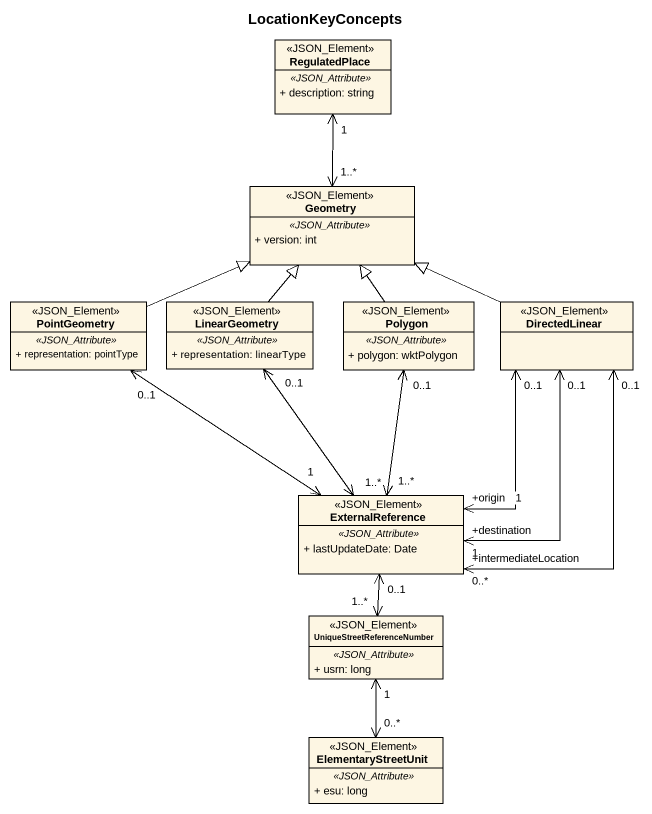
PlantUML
@startuml
title LocationKeyConcepts
hide circle
hide empty members
skinparam classAttributeIconSize 0
class RegulatedPlace <<JSON_Element>> {
  .. <<JSON_Attribute>> ..
  + description: string
}
class Geometry <<JSON_Element>> {
  .. <<JSON_Attribute>> ..
  + version: int
}
class PointGeometry <<JSON_Element>> {
  .. <<JSON_Attribute>> ..
  + representation: pointType
}
class LinearGeometry <<JSON_Element>> {
  .. <<JSON_Attribute>> ..
  + representation: linearType
}
class Polygon <<JSON_Element>> {
  .. <<JSON_Attribute>> ..
  + polygon: wktPolygon
}
class DirectedLinear <<JSON_Element>>
class ExternalReference <<JSON_Element>> {
  .. <<JSON_Attribute>> ..
  + lastUpdateDate: Date
}
class UniqueStreetReferenceNumber <<JSON_Element>> {
  .. <<JSON_Attribute>> ..
  + usrn: long
}
class ElementaryStreetUnit <<JSON_Element>> {
  .. <<JSON_Attribute>> ..
  + esu: long
}
RegulatedPlace "1" <--> "1..*" Geometry
PointGeometry -right-|> Geometry
PointGeometry "0..1" <--> "1" ExternalReference
LinearGeometry -up-|> Geometry
LinearGeometry "0..1" <--> "1..*" ExternalReference
Polygon -up-|> Geometry
Polygon "0..1" <--> "1..*" ExternalReference
DirectedLinear -left-|> Geometry
DirectedLinear "0..1" <--> "+destination\n1" ExternalReference
ExternalReference "+intermediateLocation\n0..*" <-up-> "0..1" DirectedLinear
ExternalReference "+origin\n1" <-up-> "0..1" DirectedLinear
ExternalReference "0..1" <--> "1..*" UniqueStreetReferenceNumber
UniqueStreetReferenceNumber "1" <--> "0..*" ElementaryStreetUnit
@enduml
